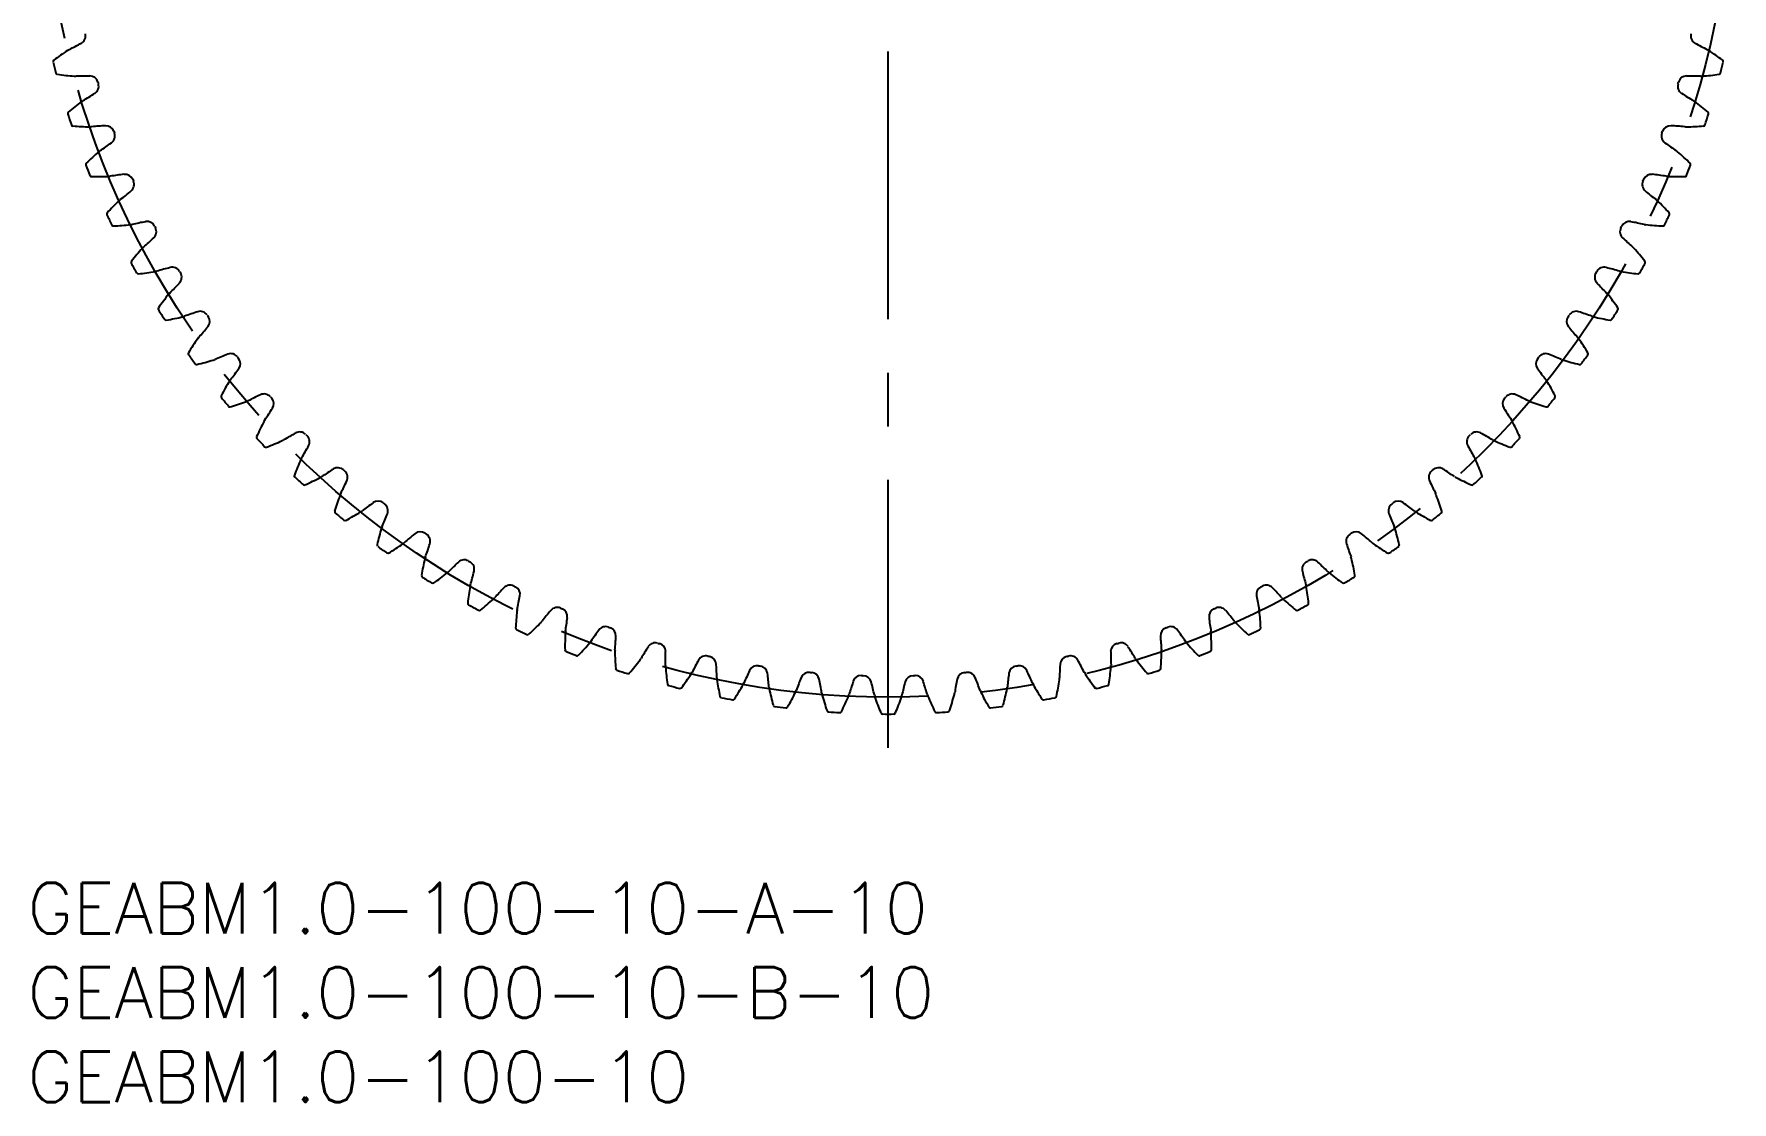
# Model space of a CAD drawing. Extents: x -2 to 174, y -13 to 127.
# Drawn here: x 0.4 to 101, y -13 to 50.3 of the extents above; entities that cross this region are included whole.
import ezdxf

# ---------------------------------------------------------------- set-up
doc = ezdxf.new("R2010")
doc.units = 0
doc.header["$LTSCALE"] = 0.5
doc.linetypes.add('CENTER', pattern=[50.8, 31.75, -6.35, 6.35, -6.35])
for name, color, linetype in [('MSM_CENTER', 1, 'CENTER'), ('MSM_CONTINUOUS', 7, 'CONTINUOUS'), ('MSM_PART_NUMBER', 7, 'CONTINUOUS')]:
    doc.layers.add(name, color=color, linetype=linetype)
doc.styles.get("Standard").update_dxf_attribs({"font": 'txt.shx', "height": 1, "bigfont": 'bigfont.shx'})

# ---------------------------------------------------------------- blocks, each defined once
blk = doc.blocks.new('*U3')
at = {"layer": 'MSM_PART_NUMBER'}
blk.add_text('GEABM1.0-100-10-B-10', height=3, dxfattribs=at).set_placement((0, -8))
blk = doc.blocks.new('*U4')
at = {"layer": 'MSM_PART_NUMBER'}
blk.add_text('GEABM1.0-100-10-A-10', height=3, dxfattribs=at).set_placement((0, -3))
blk = doc.blocks.new('*U5')
at = {"layer": 'MSM_PART_NUMBER'}
blk.add_text('GEABM1.0-100-10', height=3, dxfattribs=at).set_placement((0, -13))

msp = doc.modelspace()

# ---------------------------------------------------------------- linework, layer by layer
at = {"layer": 'MSM_CENTER'}
msp.add_line((51, 8), (51, 114), dxfattribs=at)
msp.add_circle((51, 61), 50, dxfattribs=at)
at = {"layer": 'MSM_CONTINUOUS'}
for centre, radius, start, end in [((2.95, 50.2), 0.5, 299.4598, 12.6691), ((99.05, 50.2), 0.5, 167.3309, 240.5402), ((11.58, 35.43), 16.67, 123.5, 126.9708), ((2.84, 48.63), 0.831, 116.406, 123.5), ((-4.37, 63.16), 15.38, 296.406, 299.4598), ((106.37, 63.16), 15.38, 240.5402, 243.594), ((99.16, 48.63), 0.831, 56.5, 63.594), ((90.42, 35.43), 16.67, 53.0292, 56.5), ((1.62, 48.67), 0.1, 126.9708, 194.024), ((51, 61), 51, 194.0241, 194.7759), ((51, 61), 51, 345.2241, 345.9759), ((100.38, 48.67), 0.1, 345.9754, 53.0292), ((1.78, 48.02), 0.1, 194.7754, 261.8292), ((4.14, 64.42), 16.67, 261.8292, 265.3), ((2.84, 48.63), 0.831, 265.3, 272.394), ((3.52, 32.43), 15.38, 89.3402, 92.394), ((3.69, 47.32), 0.5, 16.1309, 89.3402), ((3.72, 47.2), 0.5, 303.0598, 16.2691), ((51, 61), 48.75, 196.1309, 196.2691), ((98.28, 47.2), 0.5, 163.7309, 236.9402), ((51, 61), 48.75, 343.7309, 343.8691), ((98.31, 47.32), 0.5, 90.6598, 163.8692), ((98.48, 32.43), 15.38, 87.606, 90.6598), ((99.16, 48.63), 0.831, 267.606, 274.7), ((97.86, 64.42), 16.67, 274.7, 278.1708), ((100.22, 48.02), 0.1, 278.1708, 345.224), ((13.26, 33), 16.67, 127.1, 130.5708), ((3.71, 45.64), 0.831, 120.006, 127.1), ((-4.4, 59.68), 15.38, 300.006, 303.0598), ((106.4, 59.68), 15.38, 236.9402, 239.994), ((98.29, 45.64), 0.831, 52.9, 59.994), ((88.74, 33), 16.67, 49.4292, 52.9), ((2.49, 45.59), 0.1, 130.5708, 197.624), ((51, 61), 51, 197.6241, 198.3759), ((51, 61), 51, 341.6241, 342.3759), ((99.51, 45.59), 0.1, 342.3754, 49.4292), ((2.7, 44.95), 0.1, 198.3754, 265.4292), ((4.02, 61.47), 16.67, 265.4292, 268.9), ((3.71, 45.64), 0.831, 268.9, 275.994), ((5.41, 29.51), 15.38, 92.9402, 95.994), ((4.64, 44.37), 0.5, 19.7309, 92.9402), ((4.68, 44.26), 0.5, 306.6598, 19.8691), ((51, 61), 48.75, 199.7309, 199.8691), ((97.32, 44.26), 0.5, 160.1309, 233.3402), ((51, 61), 48.75, 340.1309, 340.2691), ((97.36, 44.37), 0.5, 87.0599, 160.2691), ((96.59, 29.51), 15.38, 84.006, 87.0598), ((98.29, 45.64), 0.831, 264.006, 271.1), ((97.98, 61.47), 16.67, 271.1, 274.5708), ((99.3, 44.95), 0.1, 274.5708, 341.624), ((15.1, 30.69), 16.67, 130.7, 134.1708), ((4.77, 42.7), 0.831, 123.606, 130.7001), ((-4.21, 56.2), 15.38, 303.606, 306.6598), ((106.21, 56.2), 15.38, 233.3402, 236.394), ((97.23, 42.7), 0.831, 49.3, 56.394), ((86.9, 30.69), 16.67, 45.8292, 49.3), ((3.55, 42.57), 0.1, 134.1708, 201.224), ((51, 61), 51, 201.2241, 201.9759), ((51, 61), 51, 338.0241, 338.7759), ((98.45, 42.57), 0.1, 338.7754, 45.8292), ((3.8, 41.95), 0.1, 201.9754, 269.0292), ((4.08, 58.52), 16.67, 269.0292, 272.5), ((4.77, 42.7), 0.831, 272.5, 279.594), ((7.47, 26.71), 15.38, 96.5402, 99.594), ((5.78, 41.49), 0.5, 23.3309, 96.5402), ((5.82, 41.39), 0.5, 310.2598, 23.4691), ((51, 61), 48.75, 203.3309, 203.4691), ((96.18, 41.39), 0.5, 156.5309, 229.7402), ((51, 61), 48.75, 336.5309, 336.6691), ((96.22, 41.49), 0.5, 83.4598, 156.6691), ((94.53, 26.71), 15.38, 80.406, 83.4598), ((97.23, 42.7), 0.831, 260.406, 267.5), ((97.92, 58.52), 16.67, 267.5, 270.9708), ((98.2, 41.95), 0.1, 270.9708, 338.024), ((17.07, 28.5), 16.67, 134.3, 137.7708), ((6.01, 39.83), 0.831, 127.206, 134.3001), ((-3.8, 52.74), 15.38, 307.206, 310.2598), ((105.8, 52.74), 15.38, 229.7402, 232.794), ((95.99, 39.83), 0.831, 45.7, 52.794), ((84.93, 28.5), 16.67, 42.2292, 45.7), ((4.8, 39.63), 0.1, 137.7708, 204.824), ((51, 61), 51, 204.8241, 205.5759), ((51, 61), 51, 334.4241, 335.1759), ((97.2, 39.63), 0.1, 335.1754, 42.2292), ((5.09, 39.03), 0.1, 205.5765, 272.6292), ((4.33, 55.58), 16.67, 272.6292, 276.1), ((6.01, 39.83), 0.831, 276.1, 283.194), ((9.71, 24.04), 15.38, 100.1402, 103.194), ((7.09, 38.69), 0.5, 26.9309, 100.1402), ((7.14, 38.59), 0.5, 313.8598, 27.0691), ((51, 61), 48.75, 206.9309, 207.0691), ((94.86, 38.59), 0.5, 152.9309, 226.1402), ((51, 61), 48.75, 332.9309, 333.0691), ((94.91, 38.69), 0.5, 79.8598, 153.0691), ((92.29, 24.04), 15.38, 76.806, 79.8598), ((95.99, 39.83), 0.831, 256.806, 263.9), ((97.67, 55.58), 16.67, 263.9, 267.3708), ((96.91, 39.03), 0.1, 267.3708, 334.424), ((19.18, 26.43), 16.67, 137.9, 141.3708), ((7.43, 37.05), 0.831, 130.806, 137.9), ((-3.17, 49.32), 15.38, 310.806, 313.8598), ((105.17, 49.32), 15.38, 226.1402, 229.194), ((94.57, 37.05), 0.831, 42.1, 49.194), ((82.82, 26.43), 16.67, 38.6292, 42.1), ((6.24, 36.77), 0.1, 141.3708, 208.424), ((51, 61), 51, 208.4241, 209.1759), ((4.76, 52.66), 16.67, 276.2292, 279.7), ((7.43, 37.05), 0.831, 279.7, 286.794), ((12.11, 21.52), 15.38, 103.7402, 106.794), ((8.58, 35.98), 0.5, 30.5309, 103.7402), ((51, 61), 48.75, 210.5309, 210.6691), ((51, 61), 48.75, 329.3309, 329.4691), ((93.42, 35.98), 0.5, 76.2598, 149.4691), ((89.89, 21.52), 15.38, 73.206, 76.2598), ((94.57, 37.05), 0.831, 253.206, 260.3), ((97.24, 52.66), 16.67, 260.3, 263.7708), ((51, 61), 51, 330.8241, 331.5759), ((95.76, 36.77), 0.1, 331.5754, 38.6292), ((6.56, 36.19), 0.1, 209.1754, 276.2292), ((-2.33, 45.94), 15.38, 314.406, 317.4598), ((8.64, 35.88), 0.5, 317.4598, 30.6691), ((93.36, 35.88), 0.5, 149.3309, 222.5402), ((104.33, 45.94), 15.38, 222.5402, 225.594), ((95.44, 36.19), 0.1, 263.7708, 330.824), ((21.41, 24.5), 16.67, 141.5, 144.9708), ((9.02, 34.36), 0.831, 134.406, 141.5), ((92.98, 34.36), 0.831, 38.5, 45.594), ((80.59, 24.5), 16.67, 35.0292, 38.5), ((7.85, 34.01), 0.1, 144.9708, 212.024), ((51, 61), 51, 212.0241, 212.7759), ((8.2, 33.45), 0.1, 212.7754, 279.8292), ((5.38, 49.77), 16.67, 279.8292, 283.3), ((9.02, 34.36), 0.831, 283.3, 290.394), ((14.67, 19.16), 15.38, 107.3402, 110.394), ((10.23, 33.37), 0.5, 34.1309, 107.3402), ((51, 61), 48.75, 214.1309, 214.2691), ((10.3, 33.27), 0.5, 321.0598, 34.2691), ((91.7, 33.27), 0.5, 145.7309, 218.9402), ((51, 61), 48.75, 325.7309, 325.8691), ((91.77, 33.37), 0.5, 72.6598, 145.8691), ((87.33, 19.16), 15.38, 69.606, 72.6598), ((92.98, 34.36), 0.831, 249.606, 256.7), ((96.62, 49.77), 16.67, 256.7, 260.1708), ((93.8, 33.45), 0.1, 260.1708, 327.224), ((51, 61), 51, 327.2241, 327.9759), ((94.15, 34.01), 0.1, 327.9754, 35.0292), ((23.76, 22.71), 16.67, 145.1, 148.5708), ((10.77, 31.77), 0.831, 138.006, 145.1), ((-1.28, 42.62), 15.38, 318.006, 321.0598), ((103.28, 42.62), 15.38, 218.9402, 221.994), ((91.23, 31.77), 0.831, 34.9, 41.994), ((78.24, 22.71), 16.67, 31.4292, 34.9), ((9.63, 31.35), 0.1, 148.5708, 215.624), ((51, 61), 51, 215.6241, 216.3759), ((17.37, 16.96), 15.38, 110.9402, 113.994), ((12.05, 30.86), 0.5, 37.7309, 110.9402), ((89.95, 30.86), 0.5, 69.0598, 142.2691), ((84.63, 16.96), 15.38, 66.006, 69.0598), ((51, 61), 51, 323.6241, 324.3759), ((92.37, 31.35), 0.1, 324.3754, 31.4292), ((10.02, 30.81), 0.1, 216.3765, 283.4292), ((6.17, 46.93), 16.67, 283.4292, 286.9), ((10.77, 31.77), 0.831, 286.9, 293.994), ((-0.02, 39.38), 15.38, 321.606, 324.6598), ((51, 61), 48.75, 217.7309, 217.8691), ((12.12, 30.77), 0.5, 324.6598, 37.8691), ((89.88, 30.77), 0.5, 142.1309, 215.3402), ((102.02, 39.38), 15.38, 215.3402, 218.394), ((51, 61), 48.75, 322.1309, 322.2691), ((91.23, 31.77), 0.831, 246.006, 253.1), ((95.83, 46.93), 16.67, 253.1, 256.5708), ((91.98, 30.81), 0.1, 256.5708, 323.624), ((26.22, 21.08), 16.67, 148.7, 152.1708), ((12.69, 29.31), 0.831, 141.606, 148.7), ((89.31, 29.31), 0.831, 31.3, 38.394), ((75.78, 21.08), 16.67, 27.8292, 31.3), ((11.57, 28.81), 0.1, 152.1708, 219.224), ((51, 61), 51, 219.2241, 219.9759), ((11.99, 28.3), 0.1, 219.9765, 287.0292), ((7.14, 44.14), 16.67, 287.0292, 290.5), ((12.69, 29.31), 0.831, 290.5, 297.594), ((20.2, 14.93), 15.38, 114.5402, 117.594), ((14.02, 28.47), 0.5, 41.3309, 114.5402), ((51, 61), 48.75, 221.3309, 221.4691), ((14.1, 28.39), 0.5, 328.2598, 41.4691), ((87.9, 28.39), 0.5, 138.5309, 211.7402), ((51, 61), 48.75, 318.5309, 318.6691), ((87.98, 28.47), 0.5, 65.4598, 138.6691), ((81.8, 14.93), 15.38, 62.406, 65.4598), ((89.31, 29.31), 0.831, 242.406, 249.5), ((94.86, 44.14), 16.67, 249.5, 252.9708), ((90.01, 28.3), 0.1, 252.9708, 320.024), ((51, 61), 51, 320.0241, 320.7759), ((90.43, 28.81), 0.1, 320.7754, 27.8292), ((28.78, 19.6), 16.67, 152.3, 155.7708), ((14.75, 26.96), 0.831, 145.206, 152.3), ((1.44, 36.22), 15.38, 325.206, 328.2598), ((100.56, 36.22), 15.38, 211.7402, 214.794), ((87.25, 26.96), 0.831, 27.7, 34.794), ((73.22, 19.6), 16.67, 24.2292, 27.7), ((13.67, 26.4), 0.1, 155.7708, 222.824), ((51, 61), 51, 222.8241, 223.5759), ((8.29, 41.42), 16.67, 290.6292, 294.1), ((14.75, 26.96), 0.831, 294.1, 301.194), ((23.15, 13.09), 15.38, 118.1402, 121.194), ((16.13, 26.22), 0.5, 44.9309, 118.1402), ((51, 61), 48.75, 224.9309, 225.0691), ((16.22, 26.13), 0.5, 331.8598, 45.0691), ((85.78, 26.13), 0.5, 134.9309, 208.1402), ((51, 61), 48.75, 314.9309, 315.0691), ((85.87, 26.22), 0.5, 61.8599, 135.0691), ((78.85, 13.09), 15.38, 58.806, 61.8598), ((87.25, 26.96), 0.831, 238.806, 245.9), ((93.71, 41.42), 16.67, 245.9, 249.3708), ((51, 61), 51, 316.4241, 317.1759), ((88.33, 26.4), 0.1, 317.1765, 24.2292), ((14.12, 25.91), 0.1, 223.5765, 290.6292), ((16.96, 24.75), 0.831, 148.806, 155.9), ((3.09, 33.15), 15.38, 328.806, 331.8598), ((98.91, 33.15), 15.38, 208.1402, 211.194), ((85.04, 24.75), 0.831, 24.1, 31.194), ((87.88, 25.91), 0.1, 249.3708, 316.424), ((15.91, 24.12), 0.1, 159.3708, 226.4241), ((31.42, 18.29), 16.67, 155.9, 159.3708), ((26.22, 11.44), 15.38, 121.7402, 124.794), ((18.39, 24.1), 0.5, 48.5309, 121.7402), ((51, 61), 48.75, 228.5309, 228.6691), ((18.47, 24.02), 0.5, 335.4598, 48.6691), ((83.53, 24.02), 0.5, 131.3309, 204.5402), ((51, 61), 48.75, 311.3309, 311.4691), ((83.61, 24.1), 0.5, 58.2598, 131.4691), ((75.78, 11.44), 15.38, 55.206, 58.2598), ((70.58, 18.29), 16.67, 20.6292, 24.1), ((86.09, 24.12), 0.1, 313.5765, 20.6292), ((51, 61), 51, 226.4241, 227.1759), ((16.4, 23.67), 0.1, 227.1765, 294.2292), ((9.6, 38.78), 16.67, 294.2292, 297.7), ((16.96, 24.75), 0.831, 297.7, 304.794), ((4.93, 30.2), 15.38, 332.406, 335.4598), ((97.07, 30.2), 15.38, 204.5402, 207.594), ((85.04, 24.75), 0.831, 235.206, 242.3), ((92.4, 38.78), 16.67, 242.3, 245.7708), ((85.6, 23.67), 0.1, 245.7708, 312.824), ((51, 61), 51, 312.8241, 313.5759), ((34.14, 17.14), 16.67, 159.5, 162.9708), ((19.31, 22.69), 0.831, 152.406, 159.5), ((29.38, 9.98), 15.38, 125.3402, 128.394), ((20.77, 22.12), 0.5, 52.1309, 125.3402), ((51, 61), 48.75, 232.1309, 232.2691), ((20.86, 22.05), 0.5, 339.0598, 52.2691), ((81.14, 22.05), 0.5, 127.7309, 200.9402), ((51, 61), 48.75, 307.7309, 307.8691), ((81.23, 22.12), 0.5, 54.6598, 127.8691), ((72.62, 9.98), 15.38, 51.606, 54.6598), ((82.69, 22.69), 0.831, 20.5, 27.594), ((67.86, 17.14), 16.67, 17.0292, 20.5), ((18.3, 21.99), 0.1, 162.9708, 230.024), ((51, 61), 51, 230.0241, 230.7759), ((18.81, 21.57), 0.1, 230.7754, 297.8292), ((11.08, 36.22), 16.67, 297.8292, 301.3), ((19.31, 22.69), 0.831, 301.3, 308.394), ((6.96, 27.37), 15.38, 336.006, 339.0598), ((95.04, 27.37), 15.38, 200.9402, 203.994), ((82.69, 22.69), 0.831, 231.606, 238.7), ((90.92, 36.22), 16.67, 238.7, 242.1708), ((83.19, 21.57), 0.1, 242.1708, 309.224), ((51, 61), 51, 309.2241, 309.9759), ((83.7, 21.99), 0.1, 309.9765, 17.0292), ((36.93, 16.17), 16.67, 163.1, 166.5708), ((21.77, 20.77), 0.831, 156.006, 163.1), ((21.77, 20.77), 0.831, 304.9, 311.994), ((32.62, 8.72), 15.38, 128.9402, 131.994), ((23.27, 20.3), 0.5, 55.7309, 128.9402), ((51, 61), 48.75, 235.7309, 235.8691), ((23.37, 20.23), 0.5, 342.6598, 55.8691), ((78.63, 20.23), 0.5, 124.1309, 197.3402), ((51, 61), 48.75, 304.1309, 304.2691), ((78.73, 20.3), 0.5, 51.0598, 124.2691), ((69.38, 8.72), 15.38, 48.006, 51.0598), ((80.23, 20.77), 0.831, 228.006, 235.1), ((80.23, 20.77), 0.831, 16.9, 23.994), ((65.07, 16.17), 16.67, 13.4292, 16.9), ((20.81, 20.02), 0.1, 166.5708, 233.624), ((51, 61), 51, 233.6241, 234.3759), ((21.35, 19.63), 0.1, 234.3754, 301.4292), ((12.71, 33.76), 16.67, 301.4292, 304.9), ((39.77, 15.38), 16.67, 166.7, 170.1708), ((24.36, 19.02), 0.831, 159.606, 166.7), ((9.16, 24.67), 15.38, 339.606, 342.6598), ((25.88, 18.64), 0.5, 59.3309, 132.5402), ((76.12, 18.64), 0.5, 47.4598, 120.6691), ((92.84, 24.67), 15.38, 197.3402, 200.394), ((77.64, 19.02), 0.831, 13.3, 20.394), ((62.23, 15.38), 16.67, 9.8292, 13.3), ((89.29, 33.76), 16.67, 235.1, 238.5708), ((80.65, 19.63), 0.1, 238.5708, 305.624), ((51, 61), 51, 305.6241, 306.3759), ((81.19, 20.02), 0.1, 306.3765, 13.4292), ((23.45, 18.2), 0.1, 170.1708, 237.224), ((51, 61), 51, 237.2241, 237.9759), ((14.5, 31.41), 16.67, 305.0292, 308.5), ((24.36, 19.02), 0.831, 308.5, 315.594), ((35.94, 7.67), 15.38, 132.5402, 135.594), ((51, 61), 48.75, 239.3309, 239.4691), ((25.98, 18.58), 0.5, 346.2598, 59.4691), ((11.52, 22.11), 15.38, 343.206, 346.2598), ((76.02, 18.58), 0.5, 120.5309, 193.7402), ((90.48, 22.11), 15.38, 193.7402, 196.794), ((51, 61), 48.75, 300.5309, 300.6691), ((66.06, 7.67), 15.38, 44.406, 47.4598), ((77.64, 19.02), 0.831, 224.406, 231.5), ((87.5, 31.41), 16.67, 231.5, 234.9708), ((51, 61), 51, 302.0241, 302.7759), ((78.55, 18.2), 0.1, 302.7765, 9.8292), ((24.01, 17.85), 0.1, 237.9754, 305.0292), ((42.66, 14.76), 16.67, 170.3, 173.7708), ((27.05, 17.43), 0.831, 163.206, 170.3), ((39.32, 6.83), 15.38, 136.1402, 139.194), ((28.59, 17.14), 0.5, 62.9309, 136.1402), ((51, 61), 48.75, 242.9309, 243.0691), ((28.69, 17.09), 0.5, 349.8598, 63.0691), ((73.31, 17.09), 0.5, 116.9309, 190.1402), ((51, 61), 48.75, 296.9309, 297.0691), ((73.41, 17.14), 0.5, 43.8598, 117.0691), ((62.68, 6.83), 15.38, 40.806, 43.8598), ((74.95, 17.43), 0.831, 9.7, 16.794), ((59.34, 14.76), 16.67, 6.2292, 9.7), ((77.99, 17.85), 0.1, 234.9708, 302.024), ((26.19, 16.56), 0.1, 173.7708, 240.824), ((51, 61), 51, 240.8241, 241.5759), ((26.77, 16.24), 0.1, 241.5754, 308.6292), ((16.43, 29.18), 16.67, 308.6292, 312.1), ((27.05, 17.43), 0.831, 312.1, 319.194), ((45.58, 14.33), 16.67, 173.9, 177.3708), ((29.83, 16.01), 0.831, 166.806, 173.9), ((14.04, 19.71), 15.38, 346.806, 349.8598), ((42.74, 6.2), 15.38, 139.7402, 142.794), ((31.39, 15.82), 0.5, 66.5309, 139.7402), ((51, 61), 48.75, 246.5309, 246.6691), ((31.49, 15.78), 0.5, 353.4598, 66.6691), ((70.51, 15.78), 0.5, 113.3309, 186.5402), ((51, 61), 48.75, 293.3309, 293.4691), ((70.61, 15.82), 0.5, 40.2598, 113.4691), ((59.26, 6.2), 15.38, 37.206, 40.2598), ((87.96, 19.71), 15.38, 190.1402, 193.194), ((72.17, 16.01), 0.831, 6.1, 13.194), ((56.42, 14.33), 16.67, 2.6292, 6.1), ((74.95, 17.43), 0.831, 220.806, 227.9), ((85.57, 29.18), 16.67, 227.9, 231.3708), ((75.23, 16.24), 0.1, 231.3708, 298.424), ((51, 61), 51, 298.4241, 299.1759), ((75.81, 16.56), 0.1, 299.1754, 6.2292), ((18.5, 27.07), 16.67, 312.2292, 315.7), ((29.83, 16.01), 0.831, 315.7, 322.794), ((16.71, 17.47), 15.38, 350.406, 353.4598), ((34.26, 14.68), 0.5, 70.1309, 143.3402), ((51, 61), 48.75, 250.1309, 250.2691), ((34.37, 14.64), 0.5, 357.0599, 70.2691), ((67.63, 14.64), 0.5, 109.7309, 182.9402), ((51, 61), 48.75, 289.7309, 289.8691), ((67.74, 14.68), 0.5, 36.6598, 109.8691), ((85.29, 17.47), 15.38, 186.5402, 189.594), ((72.17, 16.01), 0.831, 217.206, 224.3), ((83.5, 27.07), 16.67, 224.3, 227.7708), ((29.03, 15.09), 0.1, 177.3708, 244.424), ((51, 61), 51, 244.4241, 245.1759), ((29.63, 14.8), 0.1, 245.1754, 312.2292), ((48.52, 14.08), 16.67, 177.5, 180.9708), ((32.7, 14.77), 0.831, 170.406, 177.5), ((20.69, 25.1), 16.67, 315.8292, 319.3), ((32.7, 14.77), 0.831, 319.3, 326.394), ((46.2, 5.79), 15.38, 143.3402, 146.394), ((19.51, 15.41), 15.38, 354.006, 357.0598), ((37.2, 13.72), 0.5, 73.7309, 146.9402), ((51, 61), 48.75, 253.7309, 253.8691), ((37.32, 13.69), 0.5, 0.6598, 73.8691), ((64.68, 13.69), 0.5, 106.1309, 179.3402), ((51, 61), 48.75, 286.1309, 286.2691), ((64.8, 13.72), 0.5, 33.0598, 106.2691), ((82.49, 15.41), 15.38, 182.9402, 185.994), ((55.8, 5.79), 15.38, 33.606, 36.6598), ((69.3, 14.77), 0.831, 213.606, 220.7), ((81.31, 25.1), 16.67, 220.7, 224.1708), ((69.3, 14.77), 0.831, 2.5, 9.594), ((53.48, 14.08), 16.67, 359.0292, 2.5), ((72.37, 14.8), 0.1, 227.7708, 294.824), ((51, 61), 51, 294.8241, 295.5759), ((72.97, 15.09), 0.1, 295.5765, 2.6292), ((31.95, 13.8), 0.1, 180.9708, 248.024), ((51, 61), 51, 248.0241, 248.7759), ((32.57, 13.55), 0.1, 248.7754, 315.8292), ((35.64, 13.71), 0.831, 174.006, 181.1), ((51.47, 14.02), 16.67, 181.1, 184.5708), ((23, 23.26), 16.67, 319.4292, 322.9), ((35.64, 13.71), 0.831, 322.9, 329.994), ((49.68, 5.6), 15.38, 146.9402, 149.994), ((22.43, 13.52), 15.38, 357.606, 0.6598), ((53.16, 5.63), 15.38, 150.5402, 153.594), ((40.2, 12.95), 0.5, 77.3309, 150.5402), ((51, 61), 48.75, 257.3309, 257.4691), ((40.31, 12.92), 0.5, 4.2598, 77.4691), ((61.69, 12.92), 0.5, 102.5309, 175.7402), ((51, 61), 48.75, 282.5309, 282.6691), ((61.8, 12.95), 0.5, 29.4598, 102.6691), ((48.84, 5.63), 15.38, 26.406, 29.4598), ((79.57, 13.52), 15.38, 179.3402, 182.394), ((52.32, 5.6), 15.38, 30.006, 33.0598), ((66.36, 13.71), 0.831, 210.006, 217.1), ((79, 23.26), 16.67, 217.1, 220.5708), ((50.53, 14.02), 16.67, 355.4292, 358.9), ((66.36, 13.71), 0.831, 358.9, 5.994), ((69.43, 13.55), 0.1, 224.1708, 291.224), ((51, 61), 51, 291.2241, 291.9759), ((70.05, 13.8), 0.1, 291.9754, 359.0292), ((34.95, 12.7), 0.1, 184.5708, 251.624), ((51, 61), 51, 251.6241, 252.3759), ((35.59, 12.49), 0.1, 252.3754, 319.4292), ((38.63, 12.84), 0.831, 177.606, 184.7), ((54.42, 14.14), 16.67, 184.7, 188.1708), ((25.43, 21.58), 16.67, 323.0292, 326.5), ((38.63, 12.84), 0.831, 326.5, 333.594), ((25.47, 11.82), 15.38, 1.206, 4.2598), ((41.68, 12.16), 0.831, 181.206, 188.3), ((56.63, 5.87), 15.38, 154.1402, 157.194), ((43.24, 12.37), 0.5, 80.9309, 154.1402), ((51, 61), 48.75, 260.9309, 261.0691), ((43.35, 12.35), 0.5, 7.8598, 81.0691), ((28.61, 10.31), 15.38, 4.806, 7.8598), ((60.08, 6.34), 15.38, 157.7402, 160.794), ((46.31, 11.97), 0.5, 84.5309, 157.7402), ((51, 61), 48.75, 264.5309, 264.6691), ((46.42, 11.96), 0.5, 11.4598, 84.6691), ((49.39, 11.78), 0.5, 88.1309, 161.3402), ((51, 61), 48.75, 268.1309, 268.2691), ((49.51, 11.77), 0.5, 15.0598, 88.2691), ((52.49, 11.77), 0.5, 91.7309, 164.9402), ((51, 61), 48.75, 271.7309, 271.8691), ((52.61, 11.78), 0.5, 18.6598, 91.8691), ((55.58, 11.96), 0.5, 95.3309, 168.5402), ((51, 61), 48.75, 275.3309, 275.4691), ((55.69, 11.97), 0.5, 22.2598, 95.4691), ((41.92, 6.34), 15.38, 19.206, 22.2598), ((73.39, 10.31), 15.38, 172.1402, 175.194), ((58.65, 12.35), 0.5, 98.9309, 172.1402), ((51, 61), 48.75, 278.9309, 279.0691), ((58.76, 12.37), 0.5, 25.8598, 99.0691), ((45.37, 5.87), 15.38, 22.806, 25.8598), ((60.32, 12.16), 0.831, 351.7, 358.794), ((76.53, 11.82), 15.38, 175.7402, 178.794), ((63.37, 12.84), 0.831, 206.406, 213.5), ((76.57, 21.58), 16.67, 213.5, 216.9708), ((47.58, 14.14), 16.67, 351.8292, 355.3), ((63.37, 12.84), 0.831, 355.3, 2.394), ((66.41, 12.49), 0.1, 220.5708, 287.624), ((51, 61), 51, 287.6241, 288.3759), ((67.05, 12.7), 0.1, 288.3754, 355.4292), ((38.02, 11.78), 0.1, 188.1708, 255.224), ((51, 61), 51, 255.2241, 255.9759), ((38.67, 11.62), 0.1, 255.9754, 323.0292), ((57.35, 14.44), 16.67, 188.3, 191.7708), ((27.96, 20.05), 16.67, 326.6292, 330.1), ((41.68, 12.16), 0.831, 330.1, 337.194), ((44.77, 11.67), 0.831, 184.806, 191.9), ((60.26, 14.94), 16.67, 191.9, 195.3708), ((30.57, 18.69), 16.67, 330.2292, 333.7), ((44.77, 11.67), 0.831, 333.7, 340.794), ((31.84, 9.01), 15.38, 8.406, 11.4598), ((47.88, 11.38), 0.831, 188.406, 195.5), ((63.14, 15.61), 16.67, 195.5, 198.9708), ((47.88, 11.38), 0.831, 337.3, 344.394), ((63.5, 7.01), 15.38, 161.3402, 164.394), ((35.14, 7.91), 15.38, 12.006, 15.0598), ((51, 11.28), 0.831, 192.006, 199.1), ((51, 11.28), 0.831, 340.9, 347.994), ((66.86, 7.91), 15.38, 164.9402, 167.994), ((38.5, 7.01), 15.38, 15.606, 18.6598), ((54.12, 11.38), 0.831, 195.606, 202.7), ((38.86, 15.61), 16.67, 341.0292, 344.5), ((54.12, 11.38), 0.831, 344.5, 351.594), ((70.16, 9.01), 15.38, 168.5402, 171.594), ((57.23, 11.67), 0.831, 199.206, 206.3), ((71.43, 18.69), 16.67, 206.3, 209.7708), ((41.74, 14.94), 16.67, 344.6292, 348.1), ((57.23, 11.67), 0.831, 348.1, 355.194), ((60.32, 12.16), 0.831, 202.806, 209.9), ((74.04, 20.05), 16.67, 209.9, 213.3708), ((44.65, 14.44), 16.67, 348.2292, 351.7), ((63.33, 11.62), 0.1, 216.9708, 284.024), ((51, 61), 51, 284.0241, 284.7759), ((63.98, 11.78), 0.1, 284.7754, 351.8292), ((41.13, 11.07), 0.1, 191.7708, 258.824), ((51, 61), 51, 258.8241, 259.5759), ((41.79, 10.94), 0.1, 259.5754, 326.6292), ((44.29, 10.54), 0.1, 195.3708, 262.424), ((51, 61), 51, 262.4241, 263.1759), ((44.95, 10.46), 0.1, 263.1754, 330.2292), ((47.47, 10.22), 0.1, 198.9708, 266.024), ((51, 61), 51, 266.0241, 266.7759), ((48.14, 10.18), 0.1, 266.7759, 333.8292), ((33.27, 17.49), 16.67, 333.8292, 337.3), ((65.96, 16.46), 16.67, 199.1, 202.5708), ((50.67, 10.1), 0.1, 202.5708, 269.624), ((51.33, 10.1), 0.1, 270.3754, 337.4292), ((36.04, 16.46), 16.67, 337.4292, 340.9), ((68.73, 17.49), 16.67, 202.7, 206.1708), ((53.86, 10.18), 0.1, 206.1708, 273.224), ((51, 61), 51, 273.2241, 273.9759), ((54.53, 10.22), 0.1, 273.9754, 341.0292), ((57.05, 10.46), 0.1, 209.7708, 276.824), ((51, 61), 51, 276.8241, 277.5759), ((57.71, 10.54), 0.1, 277.5759, 344.6292), ((60.21, 10.94), 0.1, 213.3708, 280.424), ((51, 61), 51, 280.4241, 281.1759), ((60.87, 11.07), 0.1, 281.1754, 348.2292), ((51, 61), 51, 269.6241, 270.3759)]:
    msp.add_arc(centre, radius, start, end, dxfattribs=at)

# ---------------------------------------------------------------- block references
for name in ['*U4', '*U3', '*U5']:
    msp.add_blockref(name, (0, 0), dxfattribs=at)

doc.saveas('drawing.dxf')
